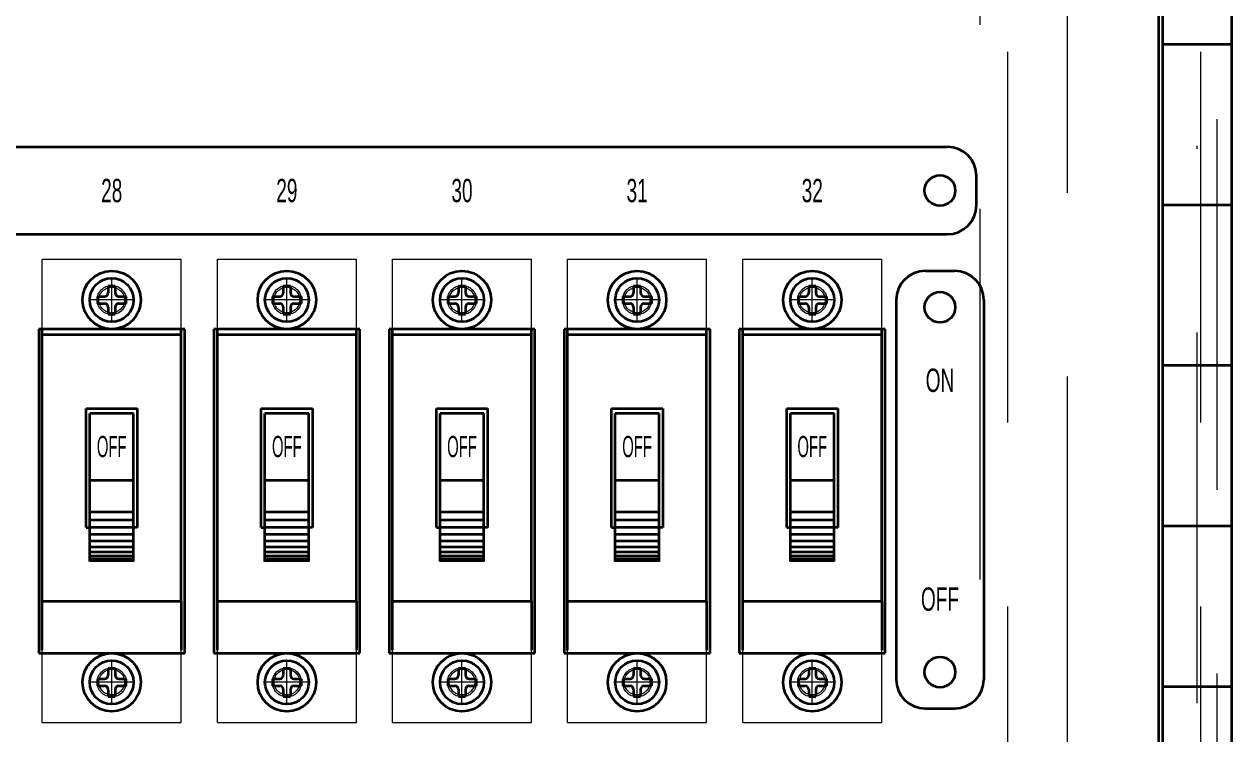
# Model space of a CAD drawing. Header units: millimetres. Extents: x 10 to 821, y 12 to 580.
# Drawn here: x 139.7 to 181.07, y 243.78 to 268.09 of the extents above; entities that cross this region are included whole.
import ezdxf
from ezdxf.enums import TextEntityAlignment as Align

# ---------------------------------------------------------------- set-up
doc = ezdxf.new("R2010")
doc.units = ezdxf.units.MM
doc.linetypes.add('DASHDOT', pattern=[25.3, 12.7, -6.3, 0, -6.3])
doc.linetypes.add('DASHED', pattern=[19, 12.7, -6.3])
doc.layers.add('05', color=7, linetype='Continuous')
doc.styles.add('HG丸ｺﾞｼｯｸM-PRO', font='')
doc.styles.get('HG丸ｺﾞｼｯｸM-PRO').set_extended_font_data('HG丸ｺﾞｼｯｸM-PRO')

# ---------------------------------------------------------------- blocks, each defined once
blk = doc.blocks.new('BLKF369')
at = {"layer": '05', "color": 3, "linetype": 'Continuous', "lineweight": 35}
for p, q in [((121.074, 263.891), (171.324, 263.891)), ((172.324, 261.891), (172.324, 262.891)), ((121.074, 260.891), (171.324, 260.891))]:
    blk.add_line(p, q, dxfattribs=at)
blk.add_circle((171.074, 262.391), 0.525, dxfattribs=at)
for centre, start, end in [((171.324, 262.891), 360, 90), ((171.324, 261.891), 270, 360)]:
    blk.add_arc(centre, 1, start, end, dxfattribs=at)
blk = doc.blocks.new('BLKF370')
at = {"layer": '05', "color": 3, "linetype": 'Continuous', "lineweight": 35}
for p, q in [((170.574, 259.641), (171.574, 259.641)), ((169.574, 258.641), (169.574, 245.641)), ((172.574, 258.641), (172.574, 245.641)), ((170.574, 244.641), (171.574, 244.641))]:
    blk.add_line(p, q, dxfattribs=at)
for centre in [(171.074, 258.391), (171.074, 245.891)]:
    blk.add_circle(centre, 0.525, dxfattribs=at)
for centre, start, end in [((170.574, 258.641), 90, 180), ((171.574, 258.641), 360, 90), ((170.574, 245.641), 180, 270), ((171.574, 245.641), 270, 360)]:
    blk.add_arc(centre, 1, start, end, dxfattribs=at)
at = {"layer": '05', "color": 3, "linetype": 'Continuous', "lineweight": 35, "style": 'HG丸ｺﾞｼｯｸM-PRO'}
for s, width, p in [('ON', 0.609959, (171.074, 255.891)), ('OFF', 0.609794, (171.074, 248.391))]:
    blk.add_text(s, height=0.8, dxfattribs=dict(at, width=width)).set_placement(p, align=Align.MIDDLE_CENTER)
blk = doc.blocks.new('BLKF372')
at = {"layer": '05', "color": 3, "linetype": 'Continuous', "lineweight": 35}
for p, q in [((164.317, 246.641), (164.317, 257.64)), ((164.317, 257.456), (169.08, 257.456)), ((169.08, 248.324), (169.08, 257.64)), ((165.824, 250.851), (165.824, 254.926)), ((165.824, 254.926), (167.574, 254.926)), ((167.574, 254.926), (167.574, 250.851)), ((167.449, 254.75), (165.949, 254.75)), ((165.949, 249.683), (165.949, 254.75)), ((167.449, 249.683), (167.449, 254.75)), ((165.949, 252.463), (167.449, 252.463)), ((167.449, 251.365), (165.949, 251.365)), ((165.824, 250.851), (165.949, 250.851)), ((167.449, 251.102), (165.949, 251.102)), ((167.449, 250.845), (165.949, 250.845)), ((167.574, 250.851), (167.449, 250.851)), ((167.449, 250.601), (165.949, 250.601)), ((167.449, 250.376), (165.949, 250.376)), ((167.449, 250.176), (165.949, 250.176)), ((167.449, 250.005), (165.949, 250.005)), ((167.449, 249.867), (165.949, 249.867)), ((167.449, 249.766), (165.949, 249.766)), ((167.449, 249.704), (165.949, 249.704)), ((164.317, 248.324), (169.08, 248.324)), ((169.08, 248.324), (169.08, 246.641))]:
    blk.add_line(p, q, dxfattribs=at)
at = {"layer": '05', "color": 3, "linetype": 'Continuous', "lineweight": 35, "style": 'HG丸ｺﾞｼｯｸM-PRO', "width": 0.52295}
blk.add_text('OFF', height=0.7273, rotation=360, dxfattribs=at).set_placement((166.698, 253.62), align=Align.MIDDLE_CENTER)
blk = doc.blocks.new('BLKF371')
at = {"layer": '05', "color": 4, "linetype": 'DASHED', "lineweight": 13}
for p, q in [((164.317, 257.64), (164.317, 260.034)), ((164.317, 260.034), (169.08, 260.034)), ((169.08, 257.64), (169.08, 260.034)), ((164.317, 244.159), (164.317, 246.641)), ((169.08, 244.159), (169.08, 246.641)), ((164.317, 244.159), (169.08, 244.159))]:
    blk.add_line(p, q, dxfattribs=at)
for centre in [(166.699, 258.641), (166.699, 245.549)]:
    blk.add_circle(centre, 0.439, dxfattribs=at)
at = {"layer": '05', "color": 3, "linetype": 'Continuous', "lineweight": 35}
blk.add_blockref('BLKF372', (0, 0), dxfattribs=at)
blk = doc.blocks.new('BLKF373')
at = {"layer": '05', "color": 3, "linetype": 'Continuous', "lineweight": 35}
for p, q in [((166.577, 259.129), (166.82, 259.129)), ((166.577, 259.129), (166.577, 258.885)), ((166.82, 259.129), (166.82, 258.885)), ((166.211, 258.763), (166.211, 258.52)), ((166.211, 258.763), (166.455, 258.763)), ((166.942, 258.763), (167.186, 258.763)), ((167.186, 258.763), (167.186, 258.52)), ((166.211, 258.52), (166.455, 258.52)), ((166.577, 258.398), (166.577, 258.154)), ((166.82, 258.398), (166.82, 258.154)), ((166.942, 258.52), (167.186, 258.52)), ((166.577, 258.154), (166.82, 258.154))]:
    blk.add_line(p, q, dxfattribs=at)
for radius in [1, 0.75]:
    blk.add_circle((166.699, 258.641), radius, dxfattribs=at)
for centre, start, end in [((166.455, 258.885), 270, 0), ((166.942, 258.885), 180, 270), ((166.455, 258.398), 0, 90), ((166.942, 258.398), 90, 180)]:
    blk.add_arc(centre, 0.122, start, end, dxfattribs=at)
blk = doc.blocks.new('BLKF374')
at = {"layer": '05', "color": 3, "linetype": 'Continuous', "lineweight": 35}
for p, q in [((166.577, 246.029), (166.82, 246.029)), ((166.577, 246.029), (166.577, 245.785)), ((166.82, 246.029), (166.82, 245.785)), ((166.211, 245.663), (166.211, 245.42)), ((166.211, 245.663), (166.455, 245.663)), ((166.211, 245.42), (166.455, 245.42)), ((166.942, 245.663), (167.186, 245.663)), ((166.942, 245.42), (167.186, 245.42)), ((167.186, 245.663), (167.186, 245.42)), ((166.577, 245.298), (166.577, 245.054)), ((166.577, 245.054), (166.82, 245.054)), ((166.82, 245.298), (166.82, 245.054))]:
    blk.add_line(p, q, dxfattribs=at)
for radius in [1, 0.75]:
    blk.add_circle((166.699, 245.541), radius, dxfattribs=at)
for centre, start, end in [((166.455, 245.785), 270, 0), ((166.942, 245.785), 180, 270), ((166.455, 245.298), 0, 90), ((166.942, 245.298), 90, 180)]:
    blk.add_arc(centre, 0.122, start, end, dxfattribs=at)
blk = doc.blocks.new('BLKF376')
at = {"layer": '05', "color": 3, "linetype": 'Continuous', "lineweight": 35}
for p, q in [((158.317, 246.641), (158.317, 257.64)), ((158.317, 257.456), (163.08, 257.456)), ((163.08, 248.324), (163.08, 257.64)), ((159.824, 250.851), (159.824, 254.926)), ((159.824, 254.926), (161.574, 254.926)), ((161.574, 254.926), (161.574, 250.851)), ((161.449, 254.75), (159.949, 254.75)), ((159.949, 249.683), (159.949, 254.75)), ((161.449, 249.683), (161.449, 254.75)), ((159.949, 252.463), (161.449, 252.463)), ((161.449, 251.365), (159.949, 251.365)), ((159.824, 250.851), (159.949, 250.851)), ((161.449, 251.102), (159.949, 251.102)), ((161.449, 250.845), (159.949, 250.845)), ((161.574, 250.851), (161.449, 250.851)), ((161.449, 250.601), (159.949, 250.601)), ((161.449, 250.376), (159.949, 250.376)), ((161.449, 250.176), (159.949, 250.176)), ((161.449, 250.005), (159.949, 250.005)), ((161.449, 249.867), (159.949, 249.867)), ((161.449, 249.766), (159.949, 249.766)), ((161.449, 249.704), (159.949, 249.704)), ((158.317, 248.324), (163.08, 248.324)), ((163.08, 248.324), (163.08, 246.641))]:
    blk.add_line(p, q, dxfattribs=at)
at = {"layer": '05', "color": 3, "linetype": 'Continuous', "lineweight": 35, "style": 'HG丸ｺﾞｼｯｸM-PRO', "width": 0.52295}
blk.add_text('OFF', height=0.7273, rotation=360, dxfattribs=at).set_placement((160.698, 253.62), align=Align.MIDDLE_CENTER)
blk = doc.blocks.new('BLKF375')
at = {"layer": '05', "color": 4, "linetype": 'DASHED', "lineweight": 13}
for p, q in [((158.317, 257.64), (158.317, 260.034)), ((158.317, 260.034), (163.08, 260.034)), ((163.08, 257.64), (163.08, 260.034)), ((158.317, 244.159), (158.317, 246.641)), ((163.08, 244.159), (163.08, 246.641)), ((158.317, 244.159), (163.08, 244.159))]:
    blk.add_line(p, q, dxfattribs=at)
for centre in [(160.699, 258.641), (160.699, 245.549)]:
    blk.add_circle(centre, 0.439, dxfattribs=at)
at = {"layer": '05', "color": 3, "linetype": 'Continuous', "lineweight": 35}
blk.add_blockref('BLKF376', (0, 0), dxfattribs=at)
blk = doc.blocks.new('BLKF377')
at = {"layer": '05', "color": 3, "linetype": 'Continuous', "lineweight": 35}
for p, q in [((160.577, 259.129), (160.82, 259.129)), ((160.577, 259.129), (160.577, 258.885)), ((160.82, 259.129), (160.82, 258.885)), ((160.211, 258.763), (160.211, 258.52)), ((160.211, 258.763), (160.455, 258.763)), ((160.942, 258.763), (161.186, 258.763)), ((161.186, 258.763), (161.186, 258.52)), ((160.211, 258.52), (160.455, 258.52)), ((160.577, 258.398), (160.577, 258.154)), ((160.82, 258.398), (160.82, 258.154)), ((160.942, 258.52), (161.186, 258.52)), ((160.577, 258.154), (160.82, 258.154))]:
    blk.add_line(p, q, dxfattribs=at)
for radius in [1, 0.75]:
    blk.add_circle((160.699, 258.641), radius, dxfattribs=at)
for centre, start, end in [((160.455, 258.885), 270, 0), ((160.942, 258.885), 180, 270), ((160.455, 258.398), 0, 90), ((160.942, 258.398), 90, 180)]:
    blk.add_arc(centre, 0.122, start, end, dxfattribs=at)
blk = doc.blocks.new('BLKF378')
at = {"layer": '05', "color": 3, "linetype": 'Continuous', "lineweight": 35}
for p, q in [((160.577, 246.029), (160.82, 246.029)), ((160.577, 246.029), (160.577, 245.785)), ((160.82, 246.029), (160.82, 245.785)), ((160.211, 245.663), (160.211, 245.42)), ((160.211, 245.663), (160.455, 245.663)), ((160.211, 245.42), (160.455, 245.42)), ((160.942, 245.663), (161.186, 245.663)), ((160.942, 245.42), (161.186, 245.42)), ((161.186, 245.663), (161.186, 245.42)), ((160.577, 245.298), (160.577, 245.054)), ((160.577, 245.054), (160.82, 245.054)), ((160.82, 245.298), (160.82, 245.054))]:
    blk.add_line(p, q, dxfattribs=at)
for radius in [1, 0.75]:
    blk.add_circle((160.699, 245.541), radius, dxfattribs=at)
for centre, start, end in [((160.455, 245.785), 270, 0), ((160.942, 245.785), 180, 270), ((160.455, 245.298), 0, 90), ((160.942, 245.298), 90, 180)]:
    blk.add_arc(centre, 0.122, start, end, dxfattribs=at)
blk = doc.blocks.new('BLKF380')
at = {"layer": '05', "color": 3, "linetype": 'Continuous', "lineweight": 35}
for p, q in [((152.317, 246.641), (152.317, 257.64)), ((152.317, 257.456), (157.08, 257.456)), ((157.08, 248.324), (157.08, 257.64)), ((153.824, 250.851), (153.824, 254.926)), ((153.824, 254.926), (155.574, 254.926)), ((155.574, 254.926), (155.574, 250.851)), ((155.449, 254.75), (153.949, 254.75)), ((153.949, 249.683), (153.949, 254.75)), ((155.449, 249.683), (155.449, 254.75)), ((153.949, 252.463), (155.449, 252.463)), ((155.449, 251.365), (153.949, 251.365)), ((153.824, 250.851), (153.949, 250.851)), ((155.449, 251.102), (153.949, 251.102)), ((155.449, 250.845), (153.949, 250.845)), ((155.574, 250.851), (155.449, 250.851)), ((155.449, 250.601), (153.949, 250.601)), ((155.449, 250.376), (153.949, 250.376)), ((155.449, 250.176), (153.949, 250.176)), ((155.449, 250.005), (153.949, 250.005)), ((155.449, 249.867), (153.949, 249.867)), ((155.449, 249.766), (153.949, 249.766)), ((155.449, 249.704), (153.949, 249.704)), ((152.317, 248.324), (157.08, 248.324)), ((157.08, 248.324), (157.08, 246.641))]:
    blk.add_line(p, q, dxfattribs=at)
at = {"layer": '05', "color": 3, "linetype": 'Continuous', "lineweight": 35, "style": 'HG丸ｺﾞｼｯｸM-PRO', "width": 0.52295}
blk.add_text('OFF', height=0.7273, rotation=360, dxfattribs=at).set_placement((154.698, 253.62), align=Align.MIDDLE_CENTER)
blk = doc.blocks.new('BLKF379')
at = {"layer": '05', "color": 4, "linetype": 'DASHED', "lineweight": 13}
for p, q in [((152.317, 257.64), (152.317, 260.034)), ((152.317, 260.034), (157.08, 260.034)), ((157.08, 257.64), (157.08, 260.034)), ((152.317, 244.159), (152.317, 246.641)), ((157.08, 244.159), (157.08, 246.641)), ((152.317, 244.159), (157.08, 244.159))]:
    blk.add_line(p, q, dxfattribs=at)
for centre in [(154.699, 258.641), (154.699, 245.549)]:
    blk.add_circle(centre, 0.439, dxfattribs=at)
at = {"layer": '05', "color": 3, "linetype": 'Continuous', "lineweight": 35}
blk.add_blockref('BLKF380', (0, 0), dxfattribs=at)
blk = doc.blocks.new('BLKF381')
at = {"layer": '05', "color": 3, "linetype": 'Continuous', "lineweight": 35}
for p, q in [((154.577, 259.129), (154.82, 259.129)), ((154.577, 259.129), (154.577, 258.885)), ((154.82, 259.129), (154.82, 258.885)), ((154.211, 258.763), (154.211, 258.52)), ((154.211, 258.763), (154.455, 258.763)), ((154.942, 258.763), (155.186, 258.763)), ((155.186, 258.763), (155.186, 258.52)), ((154.211, 258.52), (154.455, 258.52)), ((154.577, 258.398), (154.577, 258.154)), ((154.82, 258.398), (154.82, 258.154)), ((154.942, 258.52), (155.186, 258.52)), ((154.577, 258.154), (154.82, 258.154))]:
    blk.add_line(p, q, dxfattribs=at)
for radius in [1, 0.75]:
    blk.add_circle((154.699, 258.641), radius, dxfattribs=at)
for centre, start, end in [((154.455, 258.885), 270, 0), ((154.942, 258.885), 180, 270), ((154.455, 258.398), 0, 90), ((154.942, 258.398), 90, 180)]:
    blk.add_arc(centre, 0.122, start, end, dxfattribs=at)
blk = doc.blocks.new('BLKF382')
at = {"layer": '05', "color": 3, "linetype": 'Continuous', "lineweight": 35}
for p, q in [((154.577, 246.029), (154.82, 246.029)), ((154.577, 246.029), (154.577, 245.785)), ((154.82, 246.029), (154.82, 245.785)), ((154.211, 245.663), (154.211, 245.42)), ((154.211, 245.663), (154.455, 245.663)), ((154.211, 245.42), (154.455, 245.42)), ((154.942, 245.663), (155.186, 245.663)), ((154.942, 245.42), (155.186, 245.42)), ((155.186, 245.663), (155.186, 245.42)), ((154.577, 245.298), (154.577, 245.054)), ((154.577, 245.054), (154.82, 245.054)), ((154.82, 245.298), (154.82, 245.054))]:
    blk.add_line(p, q, dxfattribs=at)
for radius in [1, 0.75]:
    blk.add_circle((154.699, 245.541), radius, dxfattribs=at)
for centre, start, end in [((154.455, 245.785), 270, 0), ((154.942, 245.785), 180, 270), ((154.455, 245.298), 0, 90), ((154.942, 245.298), 90, 180)]:
    blk.add_arc(centre, 0.122, start, end, dxfattribs=at)
blk = doc.blocks.new('BLKF384')
at = {"layer": '05', "color": 3, "linetype": 'Continuous', "lineweight": 35}
for p, q in [((146.317, 246.641), (146.317, 257.64)), ((146.317, 257.456), (151.08, 257.456)), ((151.08, 248.324), (151.08, 257.64)), ((147.824, 250.851), (147.824, 254.926)), ((147.824, 254.926), (149.574, 254.926)), ((149.574, 254.926), (149.574, 250.851)), ((149.449, 254.75), (147.949, 254.75)), ((147.949, 249.683), (147.949, 254.75)), ((149.449, 249.683), (149.449, 254.75)), ((147.949, 252.463), (149.449, 252.463)), ((149.449, 251.365), (147.949, 251.365)), ((147.824, 250.851), (147.949, 250.851)), ((149.449, 251.102), (147.949, 251.102)), ((149.449, 250.845), (147.949, 250.845)), ((149.574, 250.851), (149.449, 250.851)), ((149.449, 250.601), (147.949, 250.601)), ((149.449, 250.376), (147.949, 250.376)), ((149.449, 250.176), (147.949, 250.176)), ((149.449, 250.005), (147.949, 250.005)), ((149.449, 249.867), (147.949, 249.867)), ((149.449, 249.766), (147.949, 249.766)), ((149.449, 249.704), (147.949, 249.704)), ((146.317, 248.324), (151.08, 248.324)), ((151.08, 248.324), (151.08, 246.641))]:
    blk.add_line(p, q, dxfattribs=at)
at = {"layer": '05', "color": 3, "linetype": 'Continuous', "lineweight": 35, "style": 'HG丸ｺﾞｼｯｸM-PRO', "width": 0.52295}
blk.add_text('OFF', height=0.7273, rotation=360, dxfattribs=at).set_placement((148.698, 253.62), align=Align.MIDDLE_CENTER)
blk = doc.blocks.new('BLKF383')
at = {"layer": '05', "color": 4, "linetype": 'DASHED', "lineweight": 13}
for p, q in [((146.317, 257.64), (146.317, 260.034)), ((146.317, 260.034), (151.08, 260.034)), ((151.08, 257.64), (151.08, 260.034)), ((146.317, 244.159), (146.317, 246.641)), ((151.08, 244.159), (151.08, 246.641)), ((146.317, 244.159), (151.08, 244.159))]:
    blk.add_line(p, q, dxfattribs=at)
for centre in [(148.699, 258.641), (148.699, 245.549)]:
    blk.add_circle(centre, 0.439, dxfattribs=at)
at = {"layer": '05', "color": 3, "linetype": 'Continuous', "lineweight": 35}
blk.add_blockref('BLKF384', (0, 0), dxfattribs=at)
blk = doc.blocks.new('BLKF385')
at = {"layer": '05', "color": 3, "linetype": 'Continuous', "lineweight": 35}
for p, q in [((148.577, 259.129), (148.82, 259.129)), ((148.577, 259.129), (148.577, 258.885)), ((148.82, 259.129), (148.82, 258.885)), ((148.211, 258.763), (148.211, 258.52)), ((148.211, 258.763), (148.455, 258.763)), ((148.942, 258.763), (149.186, 258.763)), ((149.186, 258.763), (149.186, 258.52)), ((148.211, 258.52), (148.455, 258.52)), ((148.577, 258.398), (148.577, 258.154)), ((148.82, 258.398), (148.82, 258.154)), ((148.942, 258.52), (149.186, 258.52)), ((148.577, 258.154), (148.82, 258.154))]:
    blk.add_line(p, q, dxfattribs=at)
for radius in [1, 0.75]:
    blk.add_circle((148.699, 258.641), radius, dxfattribs=at)
for centre, start, end in [((148.455, 258.885), 270, 0), ((148.942, 258.885), 180, 270), ((148.455, 258.398), 0, 90), ((148.942, 258.398), 90, 180)]:
    blk.add_arc(centre, 0.122, start, end, dxfattribs=at)
blk = doc.blocks.new('BLKF386')
at = {"layer": '05', "color": 3, "linetype": 'Continuous', "lineweight": 35}
for p, q in [((148.577, 246.029), (148.82, 246.029)), ((148.577, 246.029), (148.577, 245.785)), ((148.82, 246.029), (148.82, 245.785)), ((148.211, 245.663), (148.211, 245.42)), ((148.211, 245.663), (148.455, 245.663)), ((148.211, 245.42), (148.455, 245.42)), ((148.942, 245.663), (149.186, 245.663)), ((148.942, 245.42), (149.186, 245.42)), ((149.186, 245.663), (149.186, 245.42)), ((148.577, 245.298), (148.577, 245.054)), ((148.577, 245.054), (148.82, 245.054)), ((148.82, 245.298), (148.82, 245.054))]:
    blk.add_line(p, q, dxfattribs=at)
for radius in [1, 0.75]:
    blk.add_circle((148.699, 245.541), radius, dxfattribs=at)
for centre, start, end in [((148.455, 245.785), 270, 0), ((148.942, 245.785), 180, 270), ((148.455, 245.298), 0, 90), ((148.942, 245.298), 90, 180)]:
    blk.add_arc(centre, 0.122, start, end, dxfattribs=at)
blk = doc.blocks.new('BLKF388')
at = {"layer": '05', "color": 3, "linetype": 'Continuous', "lineweight": 35}
for p, q in [((140.317, 246.641), (140.317, 257.64)), ((140.317, 257.456), (145.08, 257.456)), ((145.08, 248.324), (145.08, 257.64)), ((141.824, 250.851), (141.824, 254.926)), ((141.824, 254.926), (143.574, 254.926)), ((143.574, 254.926), (143.574, 250.851)), ((143.449, 254.75), (141.949, 254.75)), ((141.949, 249.683), (141.949, 254.75)), ((143.449, 249.683), (143.449, 254.75)), ((141.949, 252.463), (143.449, 252.463)), ((143.449, 251.365), (141.949, 251.365)), ((141.824, 250.851), (141.949, 250.851)), ((143.449, 251.102), (141.949, 251.102)), ((143.449, 250.845), (141.949, 250.845)), ((143.574, 250.851), (143.449, 250.851)), ((143.449, 250.601), (141.949, 250.601)), ((143.449, 250.376), (141.949, 250.376)), ((143.449, 250.176), (141.949, 250.176)), ((143.449, 250.005), (141.949, 250.005)), ((143.449, 249.867), (141.949, 249.867)), ((143.449, 249.766), (141.949, 249.766)), ((143.449, 249.704), (141.949, 249.704)), ((140.317, 248.324), (145.08, 248.324)), ((145.08, 248.324), (145.08, 246.641))]:
    blk.add_line(p, q, dxfattribs=at)
at = {"layer": '05', "color": 3, "linetype": 'Continuous', "lineweight": 35, "style": 'HG丸ｺﾞｼｯｸM-PRO', "width": 0.52295}
blk.add_text('OFF', height=0.7273, rotation=360, dxfattribs=at).set_placement((142.698, 253.62), align=Align.MIDDLE_CENTER)
blk = doc.blocks.new('BLKF387')
at = {"layer": '05', "color": 4, "linetype": 'DASHED', "lineweight": 13}
for p, q in [((140.317, 257.64), (140.317, 260.034)), ((140.317, 260.034), (145.08, 260.034)), ((145.08, 257.64), (145.08, 260.034)), ((140.317, 244.159), (140.317, 246.641)), ((145.08, 244.159), (145.08, 246.641)), ((140.317, 244.159), (145.08, 244.159))]:
    blk.add_line(p, q, dxfattribs=at)
for centre in [(142.699, 258.641), (142.699, 245.549)]:
    blk.add_circle(centre, 0.439, dxfattribs=at)
at = {"layer": '05', "color": 3, "linetype": 'Continuous', "lineweight": 35}
blk.add_blockref('BLKF388', (0, 0), dxfattribs=at)
blk = doc.blocks.new('BLKF389')
at = {"layer": '05', "color": 3, "linetype": 'Continuous', "lineweight": 35}
for p, q in [((142.577, 259.129), (142.82, 259.129)), ((142.577, 259.129), (142.577, 258.885)), ((142.82, 259.129), (142.82, 258.885)), ((142.211, 258.763), (142.211, 258.52)), ((142.211, 258.763), (142.455, 258.763)), ((142.942, 258.763), (143.186, 258.763)), ((143.186, 258.763), (143.186, 258.52)), ((142.211, 258.52), (142.455, 258.52)), ((142.577, 258.398), (142.577, 258.154)), ((142.82, 258.398), (142.82, 258.154)), ((142.942, 258.52), (143.186, 258.52)), ((142.577, 258.154), (142.82, 258.154))]:
    blk.add_line(p, q, dxfattribs=at)
for radius in [1, 0.75]:
    blk.add_circle((142.699, 258.641), radius, dxfattribs=at)
for centre, start, end in [((142.455, 258.885), 270, 0), ((142.942, 258.885), 180, 270), ((142.455, 258.398), 0, 90), ((142.942, 258.398), 90, 180)]:
    blk.add_arc(centre, 0.122, start, end, dxfattribs=at)
blk = doc.blocks.new('BLKF390')
at = {"layer": '05', "color": 3, "linetype": 'Continuous', "lineweight": 35}
for p, q in [((142.577, 246.029), (142.82, 246.029)), ((142.577, 246.029), (142.577, 245.785)), ((142.82, 246.029), (142.82, 245.785)), ((142.211, 245.663), (142.211, 245.42)), ((142.211, 245.663), (142.455, 245.663)), ((142.211, 245.42), (142.455, 245.42)), ((142.942, 245.663), (143.186, 245.663)), ((142.942, 245.42), (143.186, 245.42)), ((143.186, 245.663), (143.186, 245.42)), ((142.577, 245.298), (142.577, 245.054)), ((142.577, 245.054), (142.82, 245.054)), ((142.82, 245.298), (142.82, 245.054))]:
    blk.add_line(p, q, dxfattribs=at)
for radius in [1, 0.75]:
    blk.add_circle((142.699, 245.541), radius, dxfattribs=at)
for centre, start, end in [((142.455, 245.785), 270, 0), ((142.942, 245.785), 180, 270), ((142.455, 245.298), 0, 90), ((142.942, 245.298), 90, 180)]:
    blk.add_arc(centre, 0.122, start, end, dxfattribs=at)
blk = doc.blocks.new('BLKF403')
at = {"layer": '05', "color": 4, "linetype": 'DASHDOT', "lineweight": 13}
for p, q in [((142.699, 257.891), (142.699, 259.391)), ((148.699, 257.891), (148.699, 259.391)), ((154.699, 257.891), (154.699, 259.391)), ((160.699, 257.891), (160.699, 259.391)), ((166.699, 257.891), (166.699, 259.391)), ((143.449, 258.641), (141.949, 258.641)), ((149.449, 258.641), (147.949, 258.641)), ((155.449, 258.641), (153.949, 258.641)), ((161.449, 258.641), (159.949, 258.641)), ((167.449, 258.641), (165.949, 258.641)), ((142.699, 244.791), (142.699, 246.291)), ((148.699, 244.791), (148.699, 246.291)), ((154.699, 244.791), (154.699, 246.291)), ((160.699, 244.791), (160.699, 246.291)), ((166.699, 244.791), (166.699, 246.291)), ((143.449, 245.541), (141.949, 245.541)), ((149.449, 245.541), (147.949, 245.541)), ((155.449, 245.541), (153.949, 245.541)), ((161.449, 245.541), (159.949, 245.541)), ((167.449, 245.541), (165.949, 245.541))]:
    blk.add_line(p, q, dxfattribs=at)
at = {"layer": '05', "color": 3, "linetype": 'Continuous', "lineweight": 35}
for p, q in [((145.199, 257.641), (140.199, 257.641)), ((140.199, 257.641), (140.199, 246.541)), ((145.199, 246.541), (145.199, 257.641)), ((151.199, 257.641), (146.199, 257.641)), ((146.199, 257.641), (146.199, 246.541)), ((151.199, 246.541), (151.199, 257.641)), ((157.199, 257.641), (152.199, 257.641)), ((152.199, 257.641), (152.199, 246.541)), ((157.199, 246.541), (157.199, 257.641)), ((163.199, 257.641), (158.199, 257.641)), ((158.199, 257.641), (158.199, 246.541)), ((163.199, 246.541), (163.199, 257.641)), ((169.199, 257.641), (164.199, 257.641)), ((164.199, 257.641), (164.199, 246.541)), ((169.199, 246.541), (169.199, 257.641)), ((140.199, 246.541), (145.199, 246.541)), ((146.199, 246.541), (151.199, 246.541)), ((152.199, 246.541), (157.199, 246.541)), ((158.199, 246.541), (163.199, 246.541)), ((164.199, 246.541), (169.199, 246.541))]:
    blk.add_line(p, q, dxfattribs=at)
at = {"layer": '05', "color": 4, "linetype": 'DASHED', "lineweight": 13}
for centre in [(142.699, 258.641), (148.699, 258.641), (154.699, 258.641), (160.699, 258.641), (166.699, 258.641), (142.699, 245.541), (148.699, 245.541), (154.699, 245.541), (160.699, 245.541), (166.699, 245.541)]:
    blk.add_circle(centre, 0.5, dxfattribs=at)
blk = doc.blocks.new('BLKF429')
at = {"layer": '05', "color": 3, "linetype": 'Continuous', "lineweight": 35}
blk.add_line((178.574, 193.891), (178.574, 401.391), dxfattribs=at)
blk = doc.blocks.new('BLKF436')
at = {"layer": '05', "color": 4, "linetype": 'DASHED', "lineweight": 13}
blk.add_line((179.999, 400.141), (179.999, 195.141), dxfattribs=at)
blk = doc.blocks.new('BLKF515')
at = {"layer": '05', "color": 4, "linetype": 'DASHDOT', "lineweight": 13}
blk.add_line((179.886, 194.021), (179.886, 401.521), dxfattribs=at)
at = {"layer": '05', "color": 4, "linetype": 'DASHED', "lineweight": 13}
for p, q in [((173.386, 400.141), (173.386, 195.141)), ((180.574, 195.141), (180.574, 400.141))]:
    blk.add_line(p, q, dxfattribs=at)
at = {"layer": '05', "color": 3, "linetype": 'Continuous', "lineweight": 35}
for p, q in [((178.699, 400.141), (178.699, 195.141)), ((181.074, 195.141), (181.074, 400.141)), ((179.824, 267.391), (178.699, 267.391)), ((181.074, 267.391), (179.824, 267.391)), ((179.824, 261.891), (178.699, 261.891)), ((181.074, 261.891), (179.824, 261.891)), ((179.824, 256.391), (178.699, 256.391)), ((181.074, 256.391), (179.824, 256.391)), ((179.824, 250.891), (178.699, 250.891)), ((181.074, 250.891), (179.824, 250.891)), ((179.824, 245.391), (178.699, 245.391)), ((181.074, 245.391), (179.824, 245.391))]:
    blk.add_line(p, q, dxfattribs=at)
blk = doc.blocks.new('BLKF548')
at = {"layer": '05', "color": 4, "linetype": 'DASHED', "lineweight": 13}
for p, q in [((172.436, 394.766), (172.436, 198.016)), ((175.436, 275.016), (175.436, 240.266))]:
    blk.add_line(p, q, dxfattribs=at)
blk = doc.blocks.new('BLKF269')
at = {"layer": '05', "color": 3, "linetype": 'Continuous', "lineweight": 35}
for name in ['BLKF436', 'BLKF429', 'BLKF515', 'BLKF369', 'BLKF389', 'BLKF385', 'BLKF381', 'BLKF377', 'BLKF373', 'BLKF370', 'BLKF390', 'BLKF386', 'BLKF382', 'BLKF378', 'BLKF374']:
    blk.add_blockref(name, (0, 0), dxfattribs=at)
at = {"layer": '05', "color": 4, "linetype": 'DASHED', "lineweight": 13}
for name in ['BLKF548', 'BLKF387', 'BLKF383', 'BLKF379', 'BLKF375', 'BLKF371']:
    blk.add_blockref(name, (0, 0), dxfattribs=at)
at = {"layer": '05', "color": 4, "linetype": 'DASHDOT', "lineweight": 13}
blk.add_blockref('BLKF403', (0, 0), dxfattribs=at)
at = {"layer": '05', "color": 3, "linetype": 'Continuous', "lineweight": 35, "style": 'HG丸ｺﾞｼｯｸM-PRO', "width": 0.60898}
for s, p in [('28', (142.699, 262.391)), ('29', (148.699, 262.391)), ('30', (154.699, 262.391)), ('31', (160.699, 262.391)), ('32', (166.699, 262.391))]:
    blk.add_text(s, height=0.8, dxfattribs=at).set_placement(p, align=Align.MIDDLE_CENTER)

msp = doc.modelspace()

# ---------------------------------------------------------------- block references
at = {"layer": '05', "color": 3, "linetype": 'Continuous', "lineweight": 35}
msp.add_blockref('BLKF269', (0, 0), dxfattribs=at)

doc.saveas('drawing.dxf')
